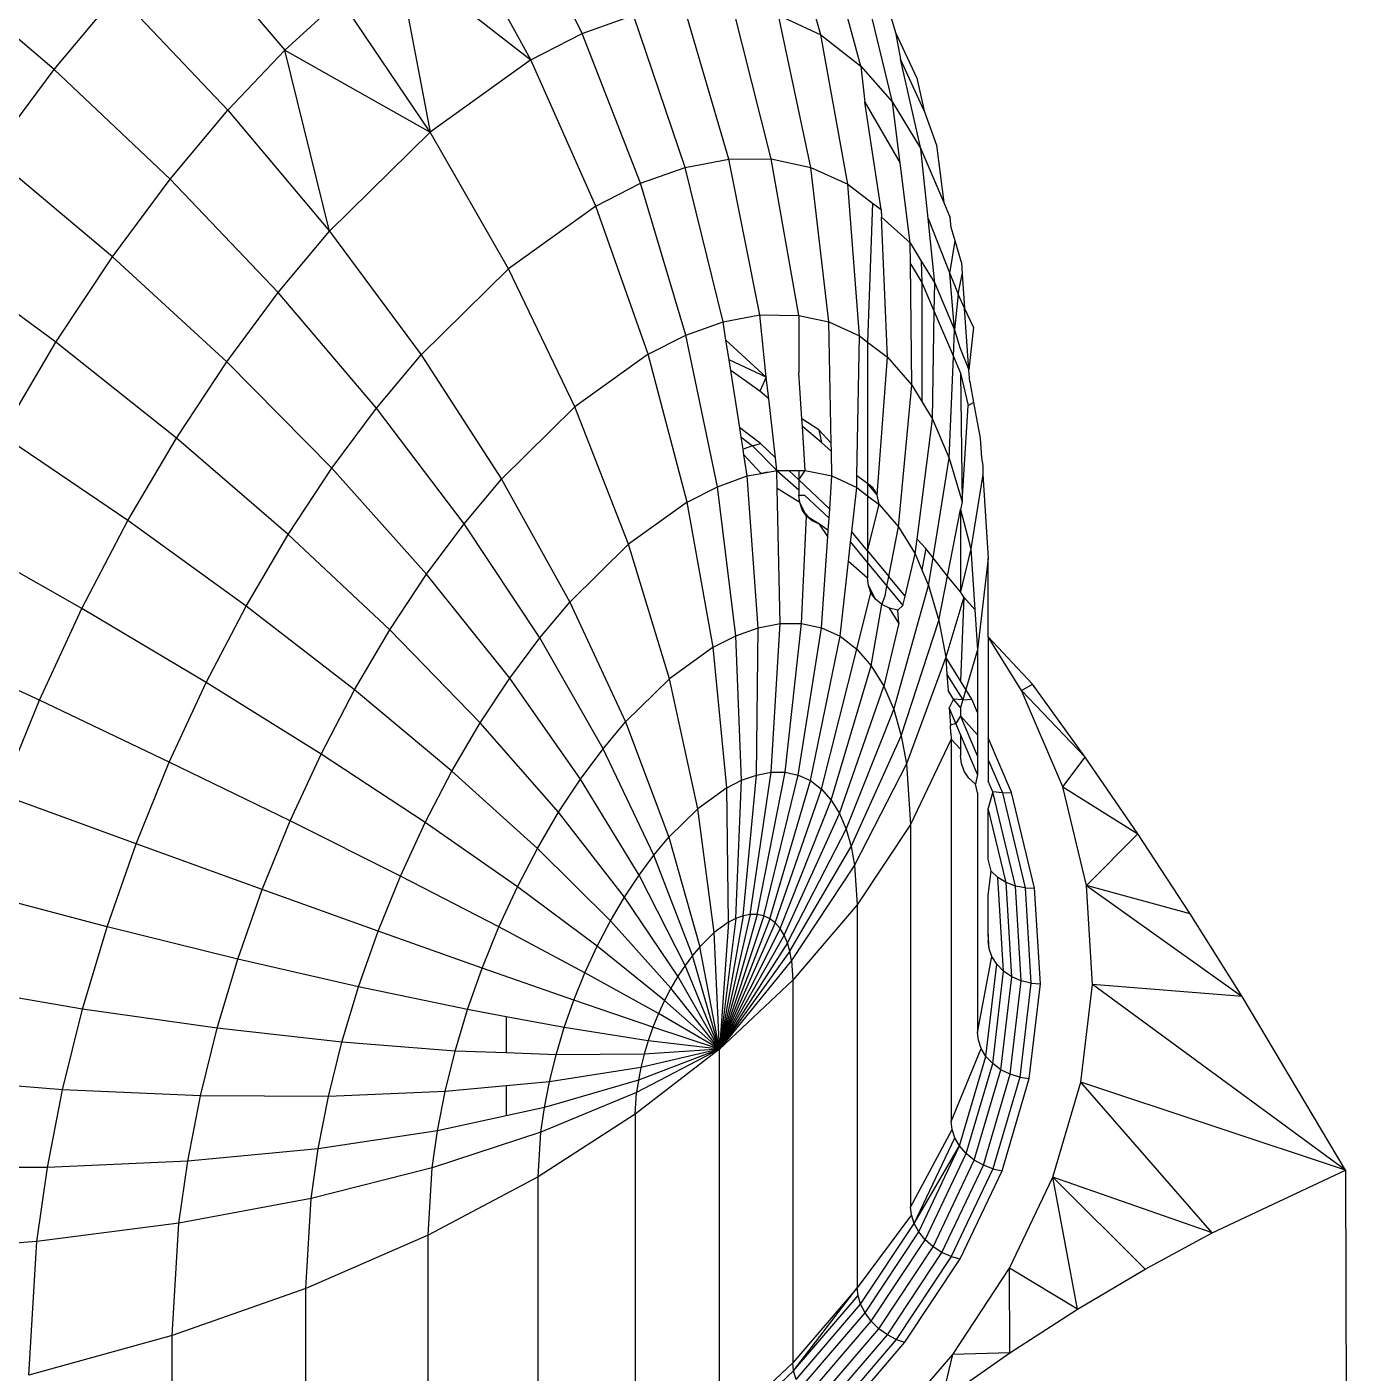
# Model space of a CAD drawing. Header units: millimetres. Extents: x 153 to 4750, y 92 to 3343.
# Drawn here: x 4268.25 to 4274.6, y 1673.84 to 1680.3 of the extents above; entities that cross this region are included whole.
import ezdxf

# ---------------------------------------------------------------- set-up
doc = ezdxf.new("R2010")
doc.units = ezdxf.units.MM

msp = doc.modelspace()

# ---------------------------------------------------------------- linework, layer by layer
for p, q in [((4270.9201, 1680.2686), (4270.5792, 1680.9648)), ((4272.066, 1680.2628), (4271.8647, 1680.9584)), ((4268.9899, 1680.7761), (4269.4929, 1680.1894)), ((4270.6729, 1680.1426), (4270.3018, 1680.8235)), ((4272.2586, 1680.1126), (4272.0708, 1680.8013)), ((4270.0277, 1680.6448), (4270.6729, 1680.1426)), ((4270.0277, 1680.6448), (4270.1902, 1679.796)), ((4268.3844, 1680.0962), (4267.7984, 1680.5953)), ((4272.4105, 1679.9391), (4272.2513, 1680.5952)), ((4268.3844, 1680.0962), (4268.6889, 1680.4596)), ((4269.2188, 1679.9012), (4268.6889, 1680.4596)), ((4269.4929, 1680.1894), (4269.7603, 1680.4346)), ((4270.1902, 1679.796), (4269.7603, 1680.4346)), ((4271.6244, 1679.6663), (4271.4086, 1680.4024)), ((4271.8269, 1679.6668), (4271.6418, 1680.403)), ((4270.9201, 1680.2686), (4271.1666, 1680.3565)), ((4271.4143, 1679.6265), (4271.1666, 1680.3565)), ((4272.0182, 1679.6266), (4271.8622, 1680.3567)), ((4271.8622, 1680.3567), (4272.066, 1680.2628)), ((4272.4039, 1680.3445), (4272.4249, 1680.2744)), ((4270.6729, 1680.1426), (4270.9201, 1680.2686)), ((4271.2003, 1679.5501), (4270.9201, 1680.2686)), ((4272.1952, 1679.5452), (4272.066, 1680.2628)), ((4272.066, 1680.2628), (4272.2586, 1680.1126)), ((4272.4249, 1680.2744), (4272.449, 1680.1459)), ((4272.4249, 1680.2744), (4272.5274, 1680.0548)), ((4269.4929, 1680.1894), (4269.2188, 1679.9012)), ((4269.7074, 1679.3205), (4269.4929, 1680.1894)), ((4269.4929, 1680.1894), (4270.1902, 1679.796)), ((4270.6729, 1680.1426), (4270.1902, 1679.796)), ((4270.9857, 1679.4408), (4270.6729, 1680.1426)), ((4272.5612, 1679.8986), (4272.449, 1680.1459)), ((4272.5466, 1679.7156), (4272.449, 1680.1459)), ((4268.0807, 1679.6873), (4268.3844, 1680.0962)), ((4268.9414, 1679.5702), (4268.3844, 1680.0962)), ((4272.2586, 1680.1126), (4272.2772, 1679.9396)), ((4272.2586, 1680.1126), (4272.4105, 1679.9391)), ((4272.5274, 1680.0548), (4272.5612, 1679.8986)), ((4272.2772, 1679.9396), (4272.4468, 1679.6466)), ((4272.3547, 1679.4236), (4272.2772, 1679.9396)), ((4272.4105, 1679.9391), (4272.5466, 1679.7156)), ((4272.4468, 1679.6466), (4272.4105, 1679.9391)), ((4268.9414, 1679.5702), (4269.2188, 1679.9012)), ((4269.2188, 1679.9012), (4269.7074, 1679.3205)), ((4272.5612, 1679.8986), (4272.6215, 1679.7325)), ((4270.1902, 1679.796), (4269.7074, 1679.3205)), ((4270.5666, 1679.1398), (4270.1902, 1679.796)), ((4272.6215, 1679.7325), (4272.6567, 1679.4574)), ((4268.6648, 1679.1977), (4268.0807, 1679.6873)), ((4271.4143, 1679.6265), (4271.6244, 1679.6663)), ((4271.6244, 1679.6663), (4271.8269, 1679.6668)), ((4271.7728, 1678.9187), (4271.6244, 1679.6663)), ((4271.8269, 1679.6668), (4272.0182, 1679.6266)), ((4271.9606, 1678.9154), (4271.8269, 1679.6668)), ((4272.5466, 1679.7156), (4272.6567, 1679.4574)), ((4272.5807, 1679.381), (4272.5466, 1679.7156)), ((4271.2003, 1679.5501), (4271.4143, 1679.6265)), ((4271.5965, 1678.8853), (4271.4143, 1679.6265)), ((4272.1034, 1678.8854), (4272.0182, 1679.6266)), ((4272.0182, 1679.6266), (4272.1952, 1679.5452)), ((4272.4943, 1679.2641), (4272.4468, 1679.6466)), ((4268.6648, 1679.1977), (4268.9414, 1679.5702)), ((4269.4602, 1679.0254), (4268.9414, 1679.5702)), ((4270.9857, 1679.4408), (4271.2003, 1679.5501)), ((4271.4169, 1678.8212), (4271.2003, 1679.5501)), ((4272.2519, 1678.817), (4272.1952, 1679.5452)), ((4272.1952, 1679.5452), (4272.3145, 1679.4542)), ((4270.9857, 1679.4408), (4270.5666, 1679.1398)), ((4271.2367, 1678.7294), (4270.9857, 1679.4408)), ((4272.3145, 1679.4542), (4272.2905, 1678.7876)), ((4272.3145, 1679.4542), (4272.3547, 1679.4236)), ((4272.3547, 1679.4236), (4272.3563, 1679.387)), ((4272.6567, 1679.4574), (4272.6867, 1679.3844)), ((4272.3563, 1679.387), (4272.4943, 1679.2641)), ((4272.3858, 1678.715), (4272.3563, 1679.387)), ((4272.5807, 1679.381), (4272.6853, 1679.1164)), ((4272.6124, 1679.0701), (4272.5807, 1679.381)), ((4272.6914, 1679.3384), (4272.6867, 1679.3844)), ((4269.4602, 1679.0254), (4269.7074, 1679.3205)), ((4269.7074, 1679.3205), (4270.1475, 1678.727)), ((4272.7104, 1679.2735), (4272.6914, 1679.3384)), ((4268.3934, 1678.7869), (4267.7827, 1679.2362)), ((4272.4956, 1679.1628), (4272.4943, 1679.2641)), ((4272.4943, 1679.2641), (4272.5478, 1679.1763)), ((4272.6853, 1679.1164), (4272.7104, 1679.2735)), ((4272.7405, 1679.1701), (4272.7104, 1679.2735)), ((4268.3934, 1678.7869), (4268.6648, 1679.1977)), ((4269.2136, 1678.6935), (4268.6648, 1679.1977)), ((4272.4956, 1679.1628), (4272.551, 1679.0736)), ((4272.503, 1678.5811), (4272.4956, 1679.1628)), ((4272.5478, 1679.1763), (4272.551, 1679.0736)), ((4272.5478, 1679.1763), (4272.6124, 1679.0701)), ((4272.7405, 1679.1701), (4272.7445, 1679.1135)), ((4270.5666, 1679.1398), (4270.1475, 1678.727)), ((4270.8849, 1678.4768), (4270.5666, 1679.1398)), ((4272.6853, 1679.1164), (4272.7244, 1679.0177)), ((4272.708, 1678.8459), (4272.6853, 1679.1164)), ((4272.7244, 1679.0177), (4272.7445, 1679.1135)), ((4272.7445, 1679.1135), (4272.756, 1678.9505)), ((4269.2136, 1678.6935), (4269.4602, 1679.0254)), ((4269.9329, 1678.4709), (4269.4602, 1679.0254)), ((4272.551, 1679.0736), (4272.551, 1678.5022)), ((4272.551, 1679.0736), (4272.6103, 1678.9346)), ((4272.6103, 1678.9346), (4272.6124, 1679.0701)), ((4272.6124, 1679.0701), (4272.708, 1678.8459)), ((4272.7244, 1679.0177), (4272.708, 1678.8459)), ((4272.756, 1678.9505), (4272.7244, 1679.0177)), ((4271.5965, 1678.8853), (4271.7728, 1678.9187)), ((4271.7728, 1678.9187), (4271.9606, 1678.9154)), ((4271.8029, 1678.6194), (4271.7728, 1678.9187)), ((4271.9606, 1678.9154), (4271.9606, 1678.6399)), ((4271.9606, 1678.9154), (4272.1034, 1678.8854)), ((4272.6021, 1678.4183), (4272.6103, 1678.9346)), ((4272.6103, 1678.9346), (4272.7027, 1678.7179)), ((4272.7986, 1678.8599), (4272.756, 1678.9505)), ((4272.7768, 1678.6539), (4272.756, 1678.9505)), ((4271.4169, 1678.8212), (4271.5965, 1678.8853)), ((4271.6104, 1678.7972), (4271.5965, 1678.8853)), ((4272.1034, 1678.8854), (4272.2519, 1678.817)), ((4272.1158, 1678.3032), (4272.1034, 1678.8854)), ((4272.7027, 1678.7179), (4272.708, 1678.8459)), ((4272.708, 1678.8459), (4272.7325, 1678.7621)), ((4272.7986, 1678.8599), (4272.7768, 1678.6539)), ((4268.1317, 1678.342), (4268.3934, 1678.7869)), ((4268.9717, 1678.3273), (4268.3934, 1678.7869)), ((4271.2367, 1678.7294), (4271.4169, 1678.8212)), ((4271.5689, 1678.0935), (4271.4169, 1678.8212)), ((4271.8029, 1678.6194), (4271.6104, 1678.7972)), ((4271.6252, 1678.7028), (4271.6104, 1678.7972)), ((4272.2391, 1678.1455), (4272.2519, 1678.817)), ((4272.2519, 1678.817), (4272.2905, 1678.7876)), ((4272.2905, 1678.7876), (4272.3858, 1678.715)), ((4272.2905, 1678.7876), (4272.2905, 1678.1081)), ((4272.7325, 1678.7621), (4272.7768, 1678.6539)), ((4269.9329, 1678.4709), (4270.1475, 1678.727)), ((4270.1475, 1678.727), (4270.5333, 1678.1304)), ((4271.2367, 1678.7294), (4270.8849, 1678.4768)), ((4271.4245, 1678.02), (4271.2367, 1678.7294)), ((4271.8029, 1678.6194), (4271.6252, 1678.7028)), ((4271.6332, 1678.6517), (4271.6252, 1678.7028)), ((4272.3355, 1678.054), (4272.3858, 1678.715)), ((4272.3858, 1678.715), (4272.503, 1678.5811)), ((4272.6823, 1678.2301), (4272.7027, 1678.7179)), ((4272.7027, 1678.7179), (4272.7364, 1678.6388)), ((4268.9717, 1678.3273), (4269.2136, 1678.6935)), ((4269.7188, 1678.1827), (4269.2136, 1678.6935)), ((4271.7726, 1678.5514), (4271.6332, 1678.6517)), ((4271.6765, 1678.3765), (4271.6332, 1678.6517)), ((4271.9746, 1678.4199), (4271.9606, 1678.6399)), ((4272.7364, 1678.6388), (4272.7735, 1678.4841)), ((4272.7364, 1678.6388), (4272.7435, 1678.0207)), ((4272.7808, 1678.5964), (4272.7768, 1678.6539)), ((4271.8029, 1678.6194), (4271.7726, 1678.5514)), ((4271.8168, 1678.5149), (4271.8029, 1678.6194)), ((4272.4394, 1677.9011), (4272.503, 1678.5811)), ((4272.503, 1678.5811), (4272.551, 1678.5022)), ((4272.7808, 1678.5964), (4272.7993, 1678.4978)), ((4271.8168, 1678.5149), (4271.7726, 1678.5514)), ((4271.8475, 1678.2328), (4271.8168, 1678.5149)), ((4269.7188, 1678.1827), (4269.9329, 1678.4709)), ((4270.3531, 1677.9153), (4269.9329, 1678.4709)), ((4270.8849, 1678.4768), (4270.5333, 1678.1304)), ((4271.1426, 1677.8175), (4270.8849, 1678.4768)), ((4272.551, 1678.5022), (4272.6021, 1678.4183)), ((4272.7435, 1678.0207), (4272.7735, 1678.4841)), ((4272.7735, 1678.4841), (4272.7993, 1678.4978)), ((4272.7993, 1678.4978), (4272.8313, 1678.3271)), ((4271.7757, 1678.3007), (4271.6765, 1678.3765)), ((4271.6836, 1678.331), (4271.6765, 1678.3765)), ((4272.0569, 1678.3664), (4271.9746, 1678.4199)), ((4271.977, 1678.3828), (4271.9746, 1678.4199)), ((4272.0697, 1678.3064), (4271.977, 1678.3828)), ((4271.9904, 1678.172), (4271.977, 1678.3828)), ((4272.528, 1677.842), (4272.6021, 1678.4183)), ((4272.6021, 1678.4183), (4272.6823, 1678.2301)), ((4268.7385, 1677.9307), (4268.1317, 1678.342)), ((4268.7385, 1677.9307), (4268.9717, 1678.3273)), ((4269.5088, 1677.8647), (4268.9717, 1678.3273)), ((4271.6836, 1678.331), (4271.7381, 1678.2893)), ((4271.6926, 1678.2743), (4271.6836, 1678.331)), ((4272.0569, 1678.3664), (4272.0697, 1678.3064)), ((4272.1158, 1678.3032), (4272.0569, 1678.3664)), ((4272.8313, 1678.3271), (4272.8376, 1678.2323)), ((4271.7381, 1678.2893), (4271.6926, 1678.2743)), ((4271.6968, 1678.247), (4271.6926, 1678.2743)), ((4271.7799, 1678.1576), (4271.6968, 1678.247)), ((4271.7129, 1678.1449), (4271.6968, 1678.247)), ((4271.7381, 1678.2893), (4271.7757, 1678.3007)), ((4271.7381, 1678.2893), (4271.8542, 1678.1716)), ((4271.8475, 1678.2328), (4271.7757, 1678.3007)), ((4272.1166, 1678.2618), (4272.0697, 1678.3064)), ((4272.1166, 1678.2618), (4272.1158, 1678.3032)), ((4272.1191, 1678.1449), (4272.1166, 1678.2618)), ((4269.5088, 1677.8647), (4269.7188, 1678.1827)), ((4270.1734, 1677.6734), (4269.7188, 1678.1827)), ((4271.8542, 1678.1716), (4271.8475, 1678.2328)), ((4272.6045, 1677.7515), (4272.6823, 1678.2301)), ((4272.6823, 1678.2301), (4272.7435, 1678.0207)), ((4272.8376, 1678.2323), (4272.8429, 1678.1953)), ((4272.8429, 1678.1953), (4272.8429, 1678.152)), ((4270.3531, 1677.9153), (4270.5333, 1678.1304)), ((4270.5333, 1678.1304), (4270.8607, 1677.5398)), ((4271.5689, 1678.0935), (4271.7129, 1678.1449)), ((4271.7129, 1678.1449), (4271.7799, 1678.1576)), ((4271.7652, 1677.4163), (4271.7129, 1678.1449)), ((4271.7799, 1678.1576), (4271.8542, 1678.1716)), ((4271.8099, 1678.1632), (4271.7799, 1678.1576)), ((4271.8542, 1678.1716), (4271.912, 1678.1718)), ((4271.8542, 1678.1716), (4271.9606, 1678.0789)), ((4271.8561, 1678.0854), (4271.8542, 1678.1716)), ((4271.912, 1678.1718), (4271.9606, 1678.1719)), ((4271.9606, 1678.1258), (4271.912, 1678.1718)), ((4271.9606, 1678.1719), (4271.9904, 1678.172)), ((4271.9606, 1678.1258), (4271.9904, 1678.172)), ((4271.9606, 1678.1719), (4271.9606, 1678.1258)), ((4271.9606, 1678.1258), (4271.9606, 1678.0789)), ((4272.1082, 1677.9862), (4271.9606, 1678.1258)), ((4271.9904, 1678.172), (4272.1191, 1678.1449)), ((4272.1082, 1677.9862), (4272.1191, 1678.1449)), ((4272.1191, 1678.1449), (4272.2381, 1678.0901)), ((4272.2381, 1678.0901), (4272.2391, 1678.1455)), ((4272.2905, 1678.1081), (4272.2391, 1678.1455)), ((4272.8429, 1678.152), (4272.7858, 1677.7947)), ((4272.8429, 1678.152), (4272.8697, 1677.7501)), ((4271.4245, 1678.02), (4271.5689, 1678.0935)), ((4271.6575, 1677.3779), (4271.5689, 1678.0935)), ((4271.9643, 1678.0172), (4271.8561, 1678.0854)), ((4271.8708, 1677.4363), (4271.8561, 1678.0854)), ((4271.9606, 1678.0789), (4271.9606, 1678.0532)), ((4271.9606, 1678.0532), (4271.9875, 1678.0534)), ((4271.9643, 1678.0172), (4271.9606, 1678.0532)), ((4271.9875, 1678.0534), (4272.1051, 1677.9421)), ((4272.2141, 1677.8771), (4272.2381, 1678.0901)), ((4272.2381, 1678.0901), (4272.2905, 1678.0502)), ((4272.3355, 1678.054), (4272.2905, 1678.1081)), ((4272.3128, 1678.0919), (4272.2905, 1678.1081)), ((4272.2905, 1678.1081), (4272.2905, 1678.0502)), ((4272.3128, 1678.0919), (4272.3355, 1678.054)), ((4272.3454, 1678.0084), (4272.3355, 1678.054)), ((4271.4245, 1678.02), (4271.1426, 1677.8175)), ((4271.5496, 1677.3229), (4271.4245, 1678.02)), ((4271.976, 1677.9829), (4271.9643, 1678.0172)), ((4271.9964, 1677.9527), (4271.9643, 1678.0172)), ((4272.1051, 1677.9421), (4272.1082, 1677.9862)), ((4272.2905, 1678.0502), (4272.3454, 1678.0084)), ((4272.2905, 1678.0502), (4272.2905, 1677.7852)), ((4272.2905, 1677.7852), (4272.3454, 1678.0084)), ((4272.3454, 1678.0084), (4272.4394, 1677.9011)), ((4272.7435, 1678.0207), (4272.7364, 1677.9847)), ((4268.5181, 1677.509), (4268.7385, 1677.9307)), ((4269.3063, 1677.5205), (4268.7385, 1677.9307)), ((4271.9726, 1677.4365), (4271.9964, 1677.9527)), ((4271.9964, 1677.9527), (4271.976, 1677.9829)), ((4272.0249, 1677.929), (4271.976, 1677.9829)), ((4272.0249, 1677.929), (4271.9964, 1677.9527)), ((4272.06, 1677.9136), (4271.9964, 1677.9527)), ((4272.06, 1677.9136), (4272.0249, 1677.929)), ((4272.1011, 1677.8839), (4272.1051, 1677.9421)), ((4272.6734, 1677.6633), (4272.7364, 1677.9847)), ((4272.7364, 1677.9847), (4272.7858, 1677.7947)), ((4272.7364, 1677.9847), (4272.7364, 1677.5891)), ((4268.5181, 1677.509), (4267.8845, 1677.8689)), ((4269.3063, 1677.5205), (4269.5088, 1677.8647)), ((4269.9971, 1677.4066), (4269.5088, 1677.8647)), ((4270.1734, 1677.6734), (4270.3531, 1677.9153)), ((4270.7164, 1677.3675), (4270.3531, 1677.9153)), ((4272.1011, 1677.8839), (4272.06, 1677.9136)), ((4272.0991, 1677.8548), (4272.06, 1677.9136)), ((4272.0991, 1677.8548), (4272.1011, 1677.8839)), ((4272.2085, 1677.8267), (4272.2141, 1677.8771)), ((4272.2905, 1677.7852), (4272.2141, 1677.8771)), ((4272.3924, 1677.6624), (4272.4394, 1677.9011)), ((4272.4394, 1677.9011), (4272.5188, 1677.7706)), ((4271.1426, 1677.8175), (4270.8607, 1677.5398)), ((4271.3389, 1677.1716), (4271.1426, 1677.8175)), ((4272.0688, 1677.4163), (4272.0991, 1677.8548)), ((4272.1982, 1677.7353), (4272.2085, 1677.8267)), ((4272.2085, 1677.8267), (4272.2905, 1677.7279)), ((4272.5188, 1677.7706), (4272.528, 1677.842)), ((4272.5695, 1677.7963), (4272.528, 1677.842)), ((4272.5695, 1677.7963), (4272.551, 1677.695)), ((4272.6045, 1677.7515), (4272.5695, 1677.7963)), ((4272.7858, 1677.7947), (4272.7364, 1677.5891)), ((4272.7858, 1677.7947), (4272.8052, 1677.5036)), ((4272.1578, 1677.3754), (4272.1982, 1677.7353)), ((4272.1982, 1677.7353), (4272.2905, 1677.6557)), ((4272.2905, 1677.7852), (4272.2905, 1677.7279)), ((4272.2905, 1677.7852), (4272.3924, 1677.6624)), ((4272.2905, 1677.7279), (4272.2905, 1677.6557)), ((4272.2905, 1677.7279), (4272.3833, 1677.6161)), ((4272.4706, 1677.5682), (4272.5188, 1677.7706)), ((4272.5188, 1677.7706), (4272.551, 1677.695)), ((4272.5831, 1677.6197), (4272.6045, 1677.7515)), ((4272.6734, 1677.6633), (4272.6045, 1677.7515)), ((4272.8697, 1677.7501), (4272.8181, 1677.3104)), ((4272.8697, 1677.3732), (4272.8697, 1677.7501)), ((4269.9971, 1677.4066), (4270.1734, 1677.6734)), ((4270.5723, 1677.1736), (4270.1734, 1677.6734)), ((4272.551, 1677.695), (4272.5831, 1677.6197)), ((4272.6321, 1677.452), (4272.6734, 1677.6633)), ((4272.7364, 1677.5891), (4272.6734, 1677.6633)), ((4272.2943, 1677.6195), (4272.2905, 1677.6557)), ((4272.3066, 1677.5845), (4272.2943, 1677.6195)), ((4272.3281, 1677.5531), (4272.2943, 1677.6195)), ((4272.3743, 1677.5702), (4272.3833, 1677.6161)), ((4272.3833, 1677.6161), (4272.3924, 1677.6624)), ((4272.3833, 1677.6161), (4272.4599, 1677.5237)), ((4272.4706, 1677.5682), (4272.3924, 1677.6624)), ((4272.4156, 1677.0238), (4272.5831, 1677.6197)), ((4272.5831, 1677.6197), (4272.6321, 1677.452)), ((4270.7164, 1677.3675), (4270.8607, 1677.5398)), ((4270.8607, 1677.5398), (4271.1281, 1676.964)), ((4272.238, 1677.3142), (4272.3066, 1677.5845)), ((4272.3281, 1677.5531), (4272.3066, 1677.5845)), ((4272.3581, 1677.5277), (4272.3281, 1677.5531)), ((4272.3581, 1677.5277), (4272.3743, 1677.5702)), ((4272.4599, 1677.5237), (4272.4706, 1677.5682)), ((4272.7518, 1677.563), (4272.6651, 1677.2756)), ((4272.7518, 1677.563), (4272.7364, 1677.5891)), ((4272.7518, 1677.563), (4272.7364, 1677.161)), ((4272.7518, 1677.563), (4272.8052, 1677.5036)), ((4268.3143, 1677.0682), (4268.5181, 1677.509)), ((4269.115, 1677.1542), (4268.5181, 1677.509)), ((4269.115, 1677.1542), (4269.3063, 1677.5205)), ((4269.8272, 1677.1176), (4269.3063, 1677.5205)), ((4272.3082, 1677.2341), (4272.3581, 1677.5277)), ((4272.3949, 1677.5101), (4272.3581, 1677.5277)), ((4272.4396, 1677.4382), (4272.3949, 1677.5101)), ((4272.4362, 1677.5011), (4272.3949, 1677.5101)), ((4272.4362, 1677.5011), (4272.4599, 1677.5237)), ((4272.4396, 1677.4382), (4272.4362, 1677.5011)), ((4272.8052, 1677.5036), (4272.8181, 1677.3104)), ((4269.8272, 1677.1176), (4269.9971, 1677.4066)), ((4270.431, 1676.9598), (4269.9971, 1677.4066)), ((4271.6575, 1677.3779), (4271.7652, 1677.4163)), ((4271.7567, 1676.7095), (4271.7652, 1677.4163)), ((4271.7652, 1677.4163), (4271.8708, 1677.4363)), ((4271.8266, 1676.7227), (4271.8708, 1677.4363)), ((4271.8708, 1677.4363), (4271.9726, 1677.4365)), ((4271.8939, 1676.7229), (4271.9726, 1677.4365)), ((4271.9575, 1676.7095), (4272.0688, 1677.4163)), ((4271.9726, 1677.4365), (4272.0688, 1677.4163)), ((4272.0688, 1677.4163), (4272.1578, 1677.3754)), ((4272.4396, 1677.4382), (4272.3676, 1677.1365)), ((4272.4522, 1676.8983), (4272.6321, 1677.452)), ((4272.6321, 1677.452), (4272.6651, 1677.2756)), ((4268.3143, 1677.0682), (4267.6558, 1677.3743)), ((4270.5723, 1677.1736), (4270.7164, 1677.3675)), ((4271.0202, 1676.8352), (4270.7164, 1677.3675)), ((4271.5496, 1677.3229), (4271.6575, 1677.3779)), ((4271.6855, 1676.6841), (4271.6575, 1677.3779)), ((4272.0163, 1676.6824), (4272.1578, 1677.3754)), ((4272.1578, 1677.3754), (4272.238, 1677.3142)), ((4273.0297, 1677.1158), (4272.8697, 1677.3732)), ((4273.0813, 1677.1463), (4272.8697, 1677.3732)), ((4272.8697, 1677.3732), (4272.8697, 1676.888)), ((4271.5496, 1677.3229), (4271.3389, 1677.1716)), ((4271.6142, 1676.6477), (4271.5496, 1677.3229)), ((4272.0694, 1676.642), (4272.238, 1677.3142)), ((4272.238, 1677.3142), (4272.3082, 1677.2341)), ((4272.6651, 1677.2756), (4272.4777, 1676.7629)), ((4272.7364, 1677.161), (4272.6651, 1677.2756)), ((4272.6651, 1677.2756), (4272.6713, 1677.1913)), ((4272.8181, 1677.3104), (4272.7618, 1677.1201)), ((4272.8181, 1677.3104), (4272.8181, 1677.009)), ((4272.1158, 1676.589), (4272.3082, 1677.2341)), ((4272.3082, 1677.2341), (4272.3676, 1677.1365)), ((4268.938, 1676.7716), (4269.115, 1677.1542)), ((4269.6665, 1676.8103), (4269.115, 1677.1542)), ((4270.431, 1676.9598), (4270.5723, 1677.1736)), ((4270.9126, 1676.6903), (4270.5723, 1677.1736)), ((4271.3389, 1677.1716), (4271.1281, 1676.964)), ((4271.4749, 1676.5477), (4271.3389, 1677.1716)), ((4272.6713, 1677.1913), (4272.7468, 1677.0699)), ((4272.6713, 1677.1913), (4272.6764, 1677.1147)), ((4272.7618, 1677.1201), (4272.7364, 1677.161)), ((4273.0297, 1677.1158), (4273.0813, 1677.1463)), ((4273.335, 1676.7949), (4273.0813, 1677.1463)), ((4269.6665, 1676.8103), (4269.8272, 1677.1176)), ((4270.2949, 1676.7282), (4269.8272, 1677.1176)), ((4272.1552, 1676.5244), (4272.3676, 1677.1365)), ((4272.3676, 1677.1365), (4272.4156, 1677.0238)), ((4272.7023, 1677.0731), (4272.6764, 1677.1147)), ((4272.7618, 1677.1201), (4272.7468, 1677.0699)), ((4272.7904, 1677.0741), (4272.7618, 1677.1201)), ((4273.2274, 1676.652), (4273.0297, 1677.1158)), ((4273.0297, 1677.1158), (4273.335, 1676.7949)), ((4268.1306, 1676.6152), (4268.3143, 1677.0682)), ((4268.938, 1676.7716), (4268.3143, 1677.0682)), ((4272.1869, 1676.4499), (4272.4156, 1677.0238)), ((4272.4156, 1677.0238), (4272.4522, 1676.8983)), ((4272.7023, 1677.0731), (4272.682, 1677.0315)), ((4272.7136, 1676.9572), (4272.682, 1677.0315)), ((4272.682, 1677.0315), (4272.6875, 1676.9488)), ((4272.7468, 1677.0699), (4272.7023, 1677.0731)), ((4272.7364, 1677.0341), (4272.7023, 1677.0731)), ((4272.7468, 1677.0699), (4272.7364, 1677.0341)), ((4272.7364, 1677.0341), (4272.7364, 1676.9931)), ((4272.7468, 1677.0699), (4272.7904, 1677.0741)), ((4272.8181, 1677.009), (4272.7904, 1677.0741)), ((4270.2949, 1676.7282), (4270.431, 1676.9598)), ((4270.8069, 1676.5304), (4270.431, 1676.9598)), ((4271.0202, 1676.8352), (4271.1281, 1676.964)), ((4271.1281, 1676.964), (4271.3355, 1676.4104)), ((4272.7136, 1676.9572), (4272.6875, 1676.9488)), ((4272.7364, 1676.9931), (4272.7136, 1676.9572)), ((4272.7364, 1676.9039), (4272.7136, 1676.9572)), ((4272.8181, 1676.8013), (4272.7364, 1676.9931)), ((4272.7364, 1676.9931), (4272.8181, 1676.9026)), ((4272.8181, 1677.009), (4272.8181, 1676.9026)), ((4272.2112, 1676.367), (4272.4522, 1676.8983)), ((4272.4522, 1676.8983), (4272.4777, 1676.7629)), ((4272.69, 1676.9104), (4272.6875, 1676.9488)), ((4272.69, 1676.9104), (4272.6911, 1676.8809)), ((4272.8181, 1676.7122), (4272.7364, 1676.9039)), ((4272.7364, 1676.9039), (4272.7364, 1676.834)), ((4272.8181, 1676.9026), (4272.8181, 1676.8013)), ((4272.9819, 1676.6248), (4272.8697, 1676.888)), ((4272.8697, 1676.888), (4272.8697, 1676.7816)), ((4270.9126, 1676.6903), (4271.0202, 1676.8352)), ((4271.2641, 1676.3252), (4271.0202, 1676.8352)), ((4272.6911, 1676.8809), (4272.497, 1676.4727)), ((4272.6911, 1676.8809), (4272.6919, 1675.0455)), ((4272.6911, 1676.8809), (4272.7364, 1676.834)), ((4272.7364, 1676.834), (4272.7364, 1676.8017)), ((4268.7786, 1676.3784), (4268.938, 1676.7716)), ((4269.5181, 1676.4891), (4268.938, 1676.7716)), ((4269.5181, 1676.4891), (4269.6665, 1676.8103)), ((4270.1661, 1676.4818), (4269.6665, 1676.8103)), ((4272.4777, 1676.7629), (4272.2279, 1676.2774)), ((4272.4777, 1676.7629), (4272.497, 1676.4727)), ((4272.7405, 1676.765), (4272.7364, 1676.8017)), ((4272.7536, 1676.7285), (4272.7405, 1676.765)), ((4272.8181, 1676.8013), (4272.8181, 1676.7122)), ((4272.8697, 1676.7816), (4272.9372, 1676.6232)), ((4272.8697, 1676.7816), (4272.8697, 1676.6803)), ((4273.2274, 1676.652), (4273.335, 1676.7949)), ((4273.5872, 1676.4271), (4273.335, 1676.7949)), ((4270.1661, 1676.4818), (4270.2949, 1676.7282)), ((4270.7051, 1676.3572), (4270.2949, 1676.7282)), ((4271.6855, 1676.6841), (4271.7567, 1676.7095)), ((4271.6926, 1676.0328), (4271.7567, 1676.7095)), ((4271.7271, 1676.0393), (4271.8266, 1676.7227)), ((4271.7567, 1676.7095), (4271.8266, 1676.7227)), ((4271.7603, 1676.0394), (4271.8939, 1676.7229)), ((4271.7918, 1676.0328), (4271.9575, 1676.7095)), ((4271.8266, 1676.7227), (4271.8939, 1676.7229)), ((4271.8939, 1676.7229), (4271.9575, 1676.7095)), ((4271.9575, 1676.7095), (4272.0163, 1676.6824)), ((4272.7764, 1676.6944), (4272.7536, 1676.7285)), ((4272.8083, 1676.6653), (4272.7764, 1676.6944)), ((4272.8181, 1676.7122), (4272.8083, 1676.6653)), ((4270.8069, 1676.5304), (4270.9126, 1676.6903)), ((4271.1929, 1676.2293), (4270.9126, 1676.6903)), ((4271.6142, 1676.6477), (4271.4749, 1676.5477)), ((4271.6142, 1676.6477), (4271.6855, 1676.6841)), ((4271.6221, 1676.0023), (4271.6142, 1676.6477)), ((4271.6574, 1676.0202), (4271.6855, 1676.6841)), ((4271.8208, 1676.0194), (4272.0163, 1676.6824)), ((4271.847, 1675.9995), (4272.0694, 1676.642)), ((4272.0163, 1676.6824), (4272.0694, 1676.642)), ((4272.0694, 1676.642), (4272.1158, 1676.589)), ((4272.8181, 1676.6244), (4272.8083, 1676.6653)), ((4272.8915, 1676.6291), (4272.8697, 1676.6803)), ((4272.8915, 1676.6291), (4272.8697, 1676.5511)), ((4273.0004, 1676.1762), (4272.8915, 1676.6291)), ((4272.9372, 1676.6232), (4272.8915, 1676.6291)), ((4273.3411, 1676.1788), (4273.2274, 1676.652)), ((4273.2274, 1676.652), (4273.5872, 1676.4271)), ((4268.7786, 1676.3784), (4268.1306, 1676.6152)), ((4271.8699, 1675.9733), (4272.1158, 1676.589)), ((4272.1158, 1676.589), (4272.1552, 1676.5244)), ((4272.8181, 1676.6244), (4272.8181, 1675.4732)), ((4272.9372, 1676.6232), (4272.9819, 1676.6248)), ((4272.9372, 1676.6232), (4273.0468, 1676.1676)), ((4273.0921, 1676.1664), (4272.9819, 1676.6248)), ((4270.7051, 1676.3572), (4270.8069, 1676.5304)), ((4271.1231, 1676.1236), (4270.8069, 1676.5304)), ((4271.4749, 1676.5477), (4271.3355, 1676.4104)), ((4271.5534, 1675.9529), (4271.4749, 1676.5477)), ((4271.8894, 1675.9414), (4272.1552, 1676.5244)), ((4272.1552, 1676.5244), (4272.1869, 1676.4499)), ((4272.9557, 1676.1929), (4272.8697, 1676.5511)), ((4272.8697, 1676.3062), (4272.8697, 1676.5511)), ((4269.3842, 1676.1591), (4269.5181, 1676.4891)), ((4270.0471, 1676.2244), (4269.5181, 1676.4891)), ((4270.0471, 1676.2244), (4270.1661, 1676.4818)), ((4270.6089, 1676.1731), (4270.1661, 1676.4818)), ((4271.905, 1675.9046), (4272.1869, 1676.4499)), ((4272.1869, 1676.4499), (4272.2112, 1676.367)), ((4272.497, 1676.4727), (4272.2407, 1676.0855)), ((4272.497, 1676.4727), (4272.497, 1674.6356)), ((4268.6389, 1675.981), (4268.7786, 1676.3784)), ((4269.3842, 1676.1591), (4268.7786, 1676.3784)), ((4271.2641, 1676.3252), (4271.3355, 1676.4104)), ((4271.3355, 1676.4104), (4271.4845, 1675.8851)), ((4273.3411, 1676.1788), (4273.5872, 1676.4271)), ((4273.8382, 1676.0438), (4273.5872, 1676.4271)), ((4270.6089, 1676.1731), (4270.7051, 1676.3572)), ((4271.0558, 1676.0091), (4270.7051, 1676.3572)), ((4271.1929, 1676.2293), (4271.2641, 1676.3252)), ((4271.4493, 1675.843), (4271.2641, 1676.3252)), ((4271.917, 1675.8636), (4272.2112, 1676.367)), ((4272.2112, 1676.367), (4272.2279, 1676.2774)), ((4272.8836, 1676.2485), (4272.8697, 1676.3062)), ((4272.2279, 1676.2774), (4271.9252, 1675.8194)), ((4272.2279, 1676.2774), (4272.2407, 1676.0855)), ((4272.8697, 1676.1303), (4272.8836, 1676.2485)), ((4272.9159, 1676.2174), (4272.8836, 1676.2485)), ((4269.9398, 1675.96), (4270.0471, 1676.2244)), ((4270.52, 1675.9807), (4270.0471, 1676.2244)), ((4271.1231, 1676.1236), (4271.1929, 1676.2293)), ((4271.4142, 1675.7957), (4271.1929, 1676.2293)), ((4272.9429, 1675.7679), (4272.9159, 1676.2174)), ((4272.9557, 1676.1929), (4272.9159, 1676.2174)), ((4272.9829, 1675.741), (4272.9557, 1676.1929)), ((4273.0004, 1676.1762), (4272.9557, 1676.1929)), ((4273.3697, 1675.704), (4273.3411, 1676.1788)), ((4273.3411, 1676.1788), (4274.088, 1675.6463)), ((4273.8382, 1676.0438), (4273.3411, 1676.1788)), ((4268.6389, 1675.981), (4267.9698, 1676.1576)), ((4269.267, 1675.8255), (4269.3842, 1676.1591)), ((4269.9398, 1675.96), (4269.3842, 1676.1591)), ((4270.52, 1675.9807), (4270.6089, 1676.1731)), ((4270.9921, 1675.8874), (4270.6089, 1676.1731)), ((4271.0558, 1676.0091), (4271.1231, 1676.1236)), ((4271.3797, 1675.7435), (4271.1231, 1676.1236)), ((4272.8697, 1675.9458), (4272.8697, 1676.1303)), ((4273.0277, 1675.7216), (4273.0004, 1676.1762)), ((4273.0468, 1676.1676), (4273.0004, 1676.1762)), ((4273.0468, 1676.1676), (4273.0921, 1676.1664)), ((4273.0468, 1676.1676), (4273.0742, 1675.7103)), ((4273.1197, 1675.7064), (4273.0921, 1676.1664)), ((4272.2407, 1676.0855), (4271.9316, 1675.7246)), ((4272.2407, 1676.0855), (4272.2407, 1674.2484)), ((4270.9921, 1675.8874), (4271.0558, 1676.0091)), ((4271.3464, 1675.6869), (4271.0558, 1676.0091)), ((4271.6221, 1676.0023), (4271.5534, 1675.9529)), ((4271.7603, 1676.0394), (4271.5785, 1675.3928)), ((4271.7271, 1676.0393), (4271.5785, 1675.3928)), ((4271.7918, 1676.0328), (4271.5785, 1675.3928)), ((4271.6926, 1676.0328), (4271.5785, 1675.3928)), ((4271.6574, 1676.0202), (4271.5785, 1675.3928)), ((4271.8208, 1676.0194), (4271.5785, 1675.3928)), ((4271.6221, 1676.0023), (4271.5785, 1675.3928)), ((4271.847, 1675.9995), (4271.5785, 1675.3928)), ((4271.6574, 1676.0202), (4271.6221, 1676.0023)), ((4271.6926, 1676.0328), (4271.6574, 1676.0202)), ((4271.7271, 1676.0393), (4271.6926, 1676.0328)), ((4271.7603, 1676.0394), (4271.7271, 1676.0393)), ((4271.7918, 1676.0328), (4271.7603, 1676.0394)), ((4271.8208, 1676.0194), (4271.7918, 1676.0328)), ((4271.847, 1675.9995), (4271.8208, 1676.0194)), ((4271.8699, 1675.9733), (4271.847, 1675.9995)), ((4274.088, 1675.6463), (4273.8382, 1676.0438)), ((4268.5208, 1675.5858), (4268.6389, 1675.981)), ((4269.267, 1675.8255), (4268.6389, 1675.981)), ((4269.8459, 1675.6927), (4269.9398, 1675.96)), ((4270.4398, 1675.783), (4269.9398, 1675.96)), ((4270.4398, 1675.783), (4270.52, 1675.9807)), ((4270.9333, 1675.7601), (4270.52, 1675.9807)), ((4271.5534, 1675.9529), (4271.4845, 1675.8851)), ((4271.5785, 1675.3928), (4271.5534, 1675.9529)), ((4271.8699, 1675.9733), (4271.5785, 1675.3928)), ((4271.8894, 1675.9414), (4271.5785, 1675.3928)), ((4271.8894, 1675.9414), (4271.8699, 1675.9733)), ((4271.905, 1675.9046), (4271.8894, 1675.9414)), ((4272.8739, 1675.8758), (4272.8697, 1675.9458)), ((4272.8697, 1675.9458), (4272.8697, 1675.913)), ((4270.9333, 1675.7601), (4270.9921, 1675.8874)), ((4271.315, 1675.6268), (4270.9921, 1675.8874)), ((4271.4845, 1675.8851), (4271.4493, 1675.843)), ((4271.5785, 1675.3928), (4271.4845, 1675.8851)), ((4271.905, 1675.9046), (4271.5785, 1675.3928)), ((4271.917, 1675.8636), (4271.5785, 1675.3928)), ((4271.917, 1675.8636), (4271.905, 1675.9046)), ((4271.9252, 1675.8194), (4271.917, 1675.8636)), ((4272.8739, 1675.8758), (4272.8697, 1675.913)), ((4272.8873, 1675.8377), (4272.8739, 1675.8758)), ((4269.1678, 1675.4938), (4269.267, 1675.8255)), ((4269.8459, 1675.6927), (4269.267, 1675.8255)), ((4271.4142, 1675.7957), (4271.3797, 1675.7435)), ((4271.4493, 1675.843), (4271.4142, 1675.7957)), ((4271.5785, 1675.3928), (4271.4142, 1675.7957)), ((4271.5785, 1675.3928), (4271.4493, 1675.843)), ((4271.9252, 1675.8194), (4271.5785, 1675.3928)), ((4271.9252, 1675.8194), (4271.9316, 1675.7246)), ((4272.8181, 1675.4732), (4272.8873, 1675.8377)), ((4272.8585, 1675.3588), (4272.9104, 1675.8009)), ((4272.9104, 1675.8009), (4272.8873, 1675.8377)), ((4272.9429, 1675.7679), (4272.9104, 1675.8009)), ((4270.3695, 1675.5832), (4270.4398, 1675.783)), ((4270.8803, 1675.6294), (4270.4398, 1675.783)), ((4270.8803, 1675.6294), (4270.9333, 1675.7601)), ((4271.2859, 1675.564), (4270.9333, 1675.7601)), ((4271.3797, 1675.7435), (4271.3464, 1675.6869)), ((4271.5785, 1675.3928), (4271.3797, 1675.7435)), ((4271.9316, 1675.7246), (4271.5785, 1675.3928)), ((4271.9316, 1675.7246), (4271.9316, 1673.8875)), ((4272.8908, 1675.3239), (4272.9429, 1675.7679)), ((4272.9304, 1675.2947), (4272.9829, 1675.741)), ((4272.9829, 1675.741), (4272.9429, 1675.7679)), ((4273.0277, 1675.7216), (4272.9829, 1675.741)), ((4268.5208, 1675.5858), (4267.8337, 1675.7024)), ((4269.7664, 1675.4268), (4269.8459, 1675.6927)), ((4270.3695, 1675.5832), (4269.8459, 1675.6927)), ((4271.3464, 1675.6869), (4271.315, 1675.6268)), ((4271.5785, 1675.3928), (4271.3464, 1675.6869)), ((4272.9749, 1675.2726), (4273.0277, 1675.7216)), ((4273.0742, 1675.7103), (4273.0212, 1675.2586)), ((4273.0742, 1675.7103), (4273.0277, 1675.7216)), ((4273.0663, 1675.252), (4273.1197, 1675.7064)), ((4273.0742, 1675.7103), (4273.1197, 1675.7064)), ((4273.3146, 1675.235), (4273.3697, 1675.704)), ((4274.5843, 1674.8133), (4273.3697, 1675.704)), ((4274.088, 1675.6463), (4273.3697, 1675.704)), ((4270.8339, 1675.4972), (4270.8803, 1675.6294)), ((4271.2598, 1675.4994), (4270.8803, 1675.6294)), ((4271.315, 1675.6268), (4271.2859, 1675.564)), ((4271.5785, 1675.3928), (4271.315, 1675.6268)), ((4274.5843, 1674.8133), (4274.088, 1675.6463)), ((4268.4252, 1675.1988), (4268.5208, 1675.5858)), ((4269.1678, 1675.4938), (4268.5208, 1675.5858)), ((4270.3101, 1675.3845), (4270.3695, 1675.5832)), ((4270.5547, 1675.5489), (4270.3695, 1675.5832)), ((4270.5547, 1675.5489), (4270.5547, 1675.3751)), ((4270.8339, 1675.4972), (4270.5547, 1675.5489)), ((4271.2859, 1675.564), (4271.2598, 1675.4994)), ((4271.5785, 1675.3928), (4271.2859, 1675.564)), ((4269.0876, 1675.169), (4269.1678, 1675.4938)), ((4269.7664, 1675.4268), (4269.1678, 1675.4938)), ((4270.7945, 1675.3659), (4270.8339, 1675.4972)), ((4271.2369, 1675.4341), (4270.8339, 1675.4972)), ((4271.2598, 1675.4994), (4271.2369, 1675.4341)), ((4271.5785, 1675.3928), (4271.2598, 1675.4994)), ((4272.8223, 1675.4358), (4272.8181, 1675.4732)), ((4269.7021, 1675.1665), (4269.7664, 1675.4268)), ((4270.3101, 1675.3845), (4269.7664, 1675.4268)), ((4271.2369, 1675.4341), (4271.2174, 1675.3693)), ((4271.5785, 1675.3928), (4271.2369, 1675.4341)), ((4272.8355, 1675.3969), (4272.8223, 1675.4358)), ((4270.2621, 1675.1899), (4270.3101, 1675.3845)), ((4270.5547, 1675.3751), (4270.3101, 1675.3845)), ((4270.7945, 1675.3659), (4270.5547, 1675.3751)), ((4270.7628, 1675.2372), (4270.7945, 1675.3659)), ((4271.2174, 1675.3693), (4270.7945, 1675.3659)), ((4271.5785, 1675.3928), (4271.1752, 1675.0806)), ((4271.5785, 1675.3928), (4271.1815, 1675.1861)), ((4271.5785, 1675.3928), (4271.1898, 1675.2444)), ((4271.5785, 1675.3928), (4271.2017, 1675.3057)), ((4271.2174, 1675.3693), (4271.2017, 1675.3057)), ((4271.5785, 1675.3928), (4271.2174, 1675.3693)), ((4271.5785, 1673.5557), (4271.5785, 1675.3928)), ((4272.6919, 1675.0455), (4272.8355, 1675.3969)), ((4272.7317, 1674.9287), (4272.8585, 1675.3588)), ((4272.8585, 1675.3588), (4272.8355, 1675.3969)), ((4272.8908, 1675.3239), (4272.8585, 1675.3588)), ((4271.2017, 1675.3057), (4270.7628, 1675.2372)), ((4271.2017, 1675.3057), (4271.1898, 1675.2444)), ((4272.7634, 1674.892), (4272.8908, 1675.3239)), ((4272.8024, 1674.8605), (4272.9304, 1675.2947)), ((4272.8461, 1674.8359), (4272.9749, 1675.2726)), ((4272.9304, 1675.2947), (4272.8908, 1675.3239)), ((4272.9749, 1675.2726), (4272.9304, 1675.2947)), ((4273.0212, 1675.2586), (4272.9749, 1675.2726)), ((4268.4252, 1675.1988), (4267.7235, 1675.2566)), ((4270.5547, 1675.2175), (4270.2621, 1675.1899)), ((4270.7628, 1675.2372), (4270.5547, 1675.2175)), ((4270.5547, 1675.2175), (4270.5547, 1675.0733)), ((4271.1898, 1675.2444), (4270.7386, 1675.113)), ((4270.7386, 1675.113), (4270.7628, 1675.2372)), ((4271.1898, 1675.2444), (4271.1815, 1675.1861)), ((4273.0212, 1675.2586), (4272.8915, 1674.8192)), ((4272.9359, 1674.8101), (4273.0663, 1675.252)), ((4273.0212, 1675.2586), (4273.0663, 1675.252)), ((4273.1799, 1674.7787), (4273.3146, 1675.235)), ((4273.9453, 1674.5111), (4273.3146, 1675.235)), ((4274.5843, 1674.8133), (4273.3146, 1675.235)), ((4268.3524, 1674.8254), (4268.4252, 1675.1988)), ((4269.0876, 1675.169), (4268.4252, 1675.1988)), ((4269.0265, 1674.8556), (4269.0876, 1675.169)), ((4269.7021, 1675.1665), (4269.0876, 1675.169)), ((4269.6532, 1674.9153), (4269.7021, 1675.1665)), ((4270.2621, 1675.1899), (4269.7021, 1675.1665)), ((4270.2255, 1675.0021), (4270.2621, 1675.1899)), ((4271.1815, 1675.1861), (4270.7218, 1674.9948)), ((4271.1752, 1675.0806), (4271.1815, 1675.1861)), ((4270.7386, 1675.113), (4270.5547, 1675.0733)), ((4271.1752, 1675.0806), (4270.709, 1674.7812)), ((4270.7218, 1674.9948), (4270.7386, 1675.113)), ((4271.1752, 1675.0806), (4271.1752, 1673.2434)), ((4270.5547, 1675.0733), (4270.2255, 1675.0021)), ((4272.6959, 1675.0079), (4272.6919, 1675.0455)), ((4270.2255, 1675.0021), (4269.6532, 1674.9153)), ((4270.2001, 1674.8235), (4270.2255, 1675.0021)), ((4270.7218, 1674.9948), (4270.2001, 1674.8235)), ((4270.709, 1674.7812), (4270.7218, 1674.9948)), ((4272.497, 1674.6356), (4272.6959, 1675.0079)), ((4272.5136, 1674.5573), (4272.709, 1674.9682)), ((4272.709, 1674.9682), (4272.6959, 1675.0079)), ((4272.7317, 1674.9287), (4272.709, 1674.9682)), ((4269.6532, 1674.9153), (4269.0265, 1674.8556)), ((4269.6193, 1674.6763), (4269.6532, 1674.9153)), ((4272.5136, 1674.5573), (4272.7317, 1674.9287)), ((4272.5356, 1674.5166), (4272.7317, 1674.9287)), ((4272.5665, 1674.4781), (4272.7634, 1674.892)), ((4272.7634, 1674.892), (4272.7317, 1674.9287)), ((4272.8024, 1674.8605), (4272.7634, 1674.892)), ((4268.3524, 1674.8254), (4267.6397, 1674.8265)), ((4268.3019, 1674.4702), (4268.3524, 1674.8254)), ((4269.0265, 1674.8556), (4268.3524, 1674.8254)), ((4268.9841, 1674.5574), (4269.0265, 1674.8556)), ((4270.2001, 1674.8235), (4269.6193, 1674.6763)), ((4270.1808, 1674.5004), (4270.2001, 1674.8235)), ((4272.6045, 1674.4444), (4272.8024, 1674.8605)), ((4272.6471, 1674.4174), (4272.8461, 1674.8359)), ((4272.8915, 1674.8192), (4272.6912, 1674.3981)), ((4272.8461, 1674.8359), (4272.8024, 1674.8605)), ((4272.8915, 1674.8192), (4272.8461, 1674.8359)), ((4272.8915, 1674.8192), (4272.9359, 1674.8101)), ((4270.709, 1674.7812), (4270.1808, 1674.5004)), ((4270.709, 1672.9441), (4270.709, 1674.7812)), ((4272.7345, 1674.3865), (4272.9359, 1674.8101)), ((4272.972, 1674.3415), (4273.1799, 1674.7787)), ((4273.2983, 1674.1453), (4273.1799, 1674.7787)), ((4273.6224, 1674.3367), (4273.1799, 1674.7787)), ((4273.9453, 1674.5111), (4273.1799, 1674.7787)), ((4273.9453, 1674.5111), (4274.5843, 1674.8133)), ((4274.5843, 1674.8133), (4274.597, 1671.4763)), ((4269.6193, 1674.6763), (4268.9841, 1674.5574)), ((4269.5934, 1674.2441), (4269.6193, 1674.6763)), ((4272.5009, 1674.5978), (4272.497, 1674.6356)), ((4272.5009, 1674.5978), (4272.2407, 1674.2484)), ((4272.5136, 1674.5573), (4272.5009, 1674.5978)), ((4268.9841, 1674.5574), (4268.3019, 1674.4702)), ((4268.9519, 1674.0181), (4268.9841, 1674.5574)), ((4270.1808, 1674.5004), (4269.5934, 1674.2441)), ((4270.1808, 1672.6633), (4270.1808, 1674.5004)), ((4272.2568, 1674.1692), (4272.5136, 1674.5573)), ((4272.278, 1674.1273), (4272.5356, 1674.5166)), ((4272.5356, 1674.5166), (4272.5136, 1674.5573)), ((4272.5665, 1674.4781), (4272.5356, 1674.5166)), ((4273.6224, 1674.3367), (4273.9453, 1674.5111)), ((4268.3019, 1674.4702), (4267.5816, 1674.4173)), ((4268.2635, 1673.8277), (4268.3019, 1674.4702)), ((4272.3078, 1674.0871), (4272.5665, 1674.4781)), ((4272.3444, 1674.0513), (4272.6045, 1674.4444)), ((4272.6045, 1674.4444), (4272.5665, 1674.4781)), ((4272.6471, 1674.4174), (4272.6045, 1674.4444)), ((4272.3855, 1674.022), (4272.6471, 1674.4174)), ((4272.6912, 1674.3981), (4272.4281, 1674.0003)), ((4272.4697, 1673.9864), (4272.7345, 1674.3865)), ((4272.6912, 1674.3981), (4272.6471, 1674.4174)), ((4272.6912, 1674.3981), (4272.7345, 1674.3865)), ((4272.6987, 1673.9284), (4272.972, 1674.3415)), ((4272.9733, 1673.9358), (4272.972, 1674.3415)), ((4273.2983, 1674.1453), (4272.972, 1674.3415)), ((4273.2983, 1674.1453), (4273.6224, 1674.3367)), ((4269.5934, 1674.2441), (4268.9519, 1674.0181)), ((4269.5909, 1672.4061), (4269.5934, 1674.2441)), ((4272.2407, 1674.2484), (4271.9316, 1673.8875)), ((4271.9352, 1673.8492), (4272.2407, 1674.2484)), ((4272.2445, 1674.2103), (4272.2407, 1674.2484)), ((4271.9352, 1673.8492), (4272.2445, 1674.2103)), ((4272.2568, 1674.1692), (4272.2445, 1674.2103)), ((4271.9469, 1673.8075), (4272.2568, 1674.1692)), ((4271.9672, 1673.7644), (4272.278, 1674.1273)), ((4272.278, 1674.1273), (4272.2568, 1674.1692)), ((4272.3078, 1674.0871), (4272.278, 1674.1273)), ((4272.9733, 1673.9358), (4273.2983, 1674.1453)), ((4271.9956, 1673.7227), (4272.3078, 1674.0871)), ((4272.0306, 1673.685), (4272.3444, 1674.0513)), ((4272.3444, 1674.0513), (4272.3078, 1674.0871)), ((4272.3855, 1674.022), (4272.3444, 1674.0513)), ((4268.9519, 1674.0181), (4268.2635, 1673.8277)), ((4268.9519, 1672.181), (4268.9519, 1674.0181)), ((4272.0698, 1673.6535), (4272.3855, 1674.022)), ((4272.4281, 1674.0003), (4272.1104, 1673.6296)), ((4272.1502, 1673.6135), (4272.4697, 1673.9864)), ((4272.4281, 1674.0003), (4272.3855, 1674.022)), ((4272.4281, 1674.0003), (4272.4697, 1673.9864)), ((4272.369, 1673.5435), (4272.6987, 1673.9284)), ((4272.6474, 1673.7073), (4272.9733, 1673.9358)), ((4272.6474, 1673.7073), (4272.6987, 1673.9284)), ((4272.9733, 1673.9358), (4272.6987, 1673.9284)), ((4271.9316, 1673.8875), (4271.7341, 1673.7019)), ((4271.9352, 1673.8492), (4271.9316, 1673.8875)), ((4271.9352, 1673.8492), (4271.7627, 1673.6871)), ((4271.9469, 1673.8075), (4271.9352, 1673.8492))]:
    msp.add_line(p, q)

doc.saveas('drawing.dxf')
